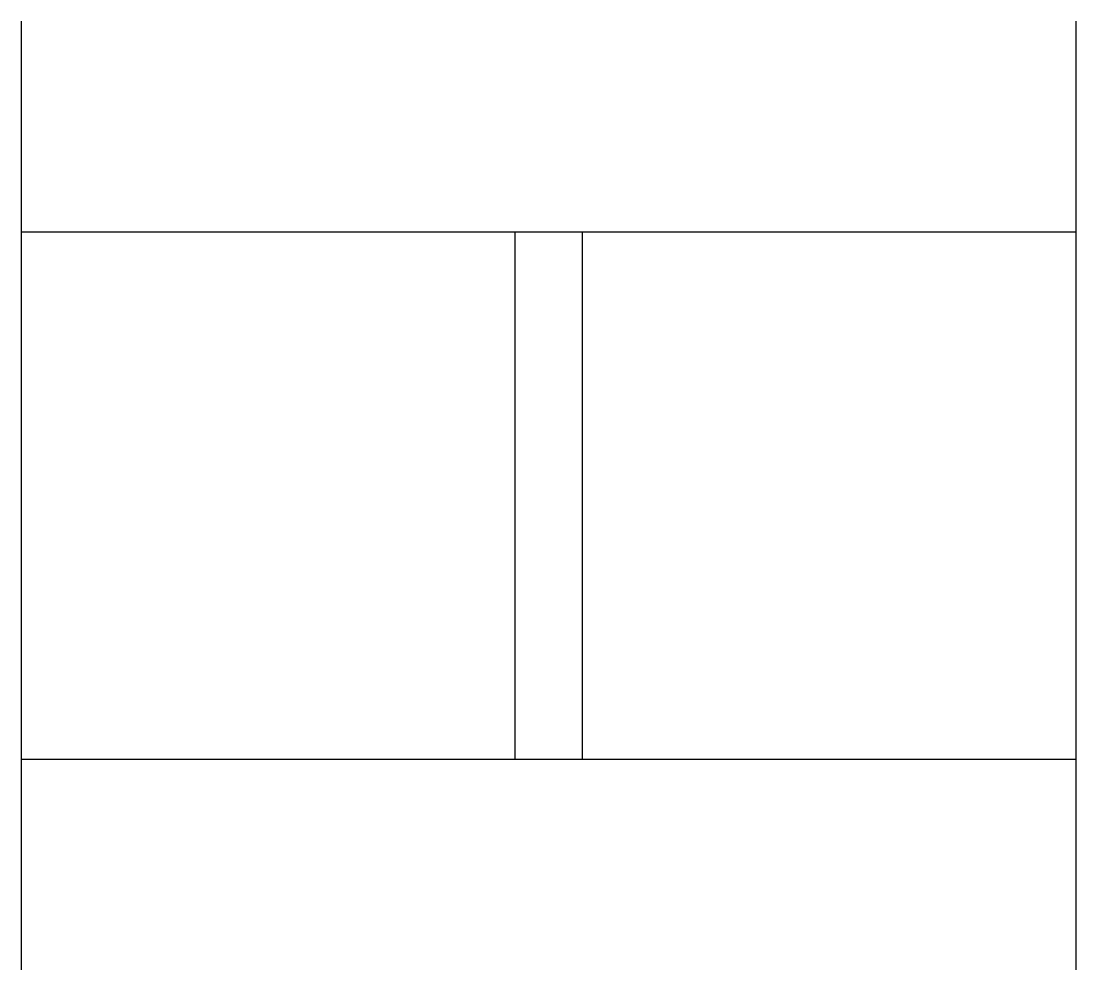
# Model space of a CAD drawing. Header units: millimetres. Extents: x -0.5 to 0.5, y -0.45 to 0.45.
import ezdxf

# ---------------------------------------------------------------- set-up
doc = ezdxf.new("R2010")
doc.units = ezdxf.units.MM

msp = doc.modelspace()

# ---------------------------------------------------------------- linework, layer by layer
at = {"color": 0}
for p, q in [((-0.5, 0.45), (-0.5, -0.45)), ((0.5, 0.45), (0.5, -0.45)), ((-0.5, 0.25), (0.5, 0.25)), ((-0.0318, 0.25), (-0.0318, -0.25)), ((0.0318, 0.25), (0.0318, -0.25)), ((-0.5, -0.25), (0.5, -0.25))]:
    msp.add_line(p, q, dxfattribs=at)

doc.saveas('drawing.dxf')
